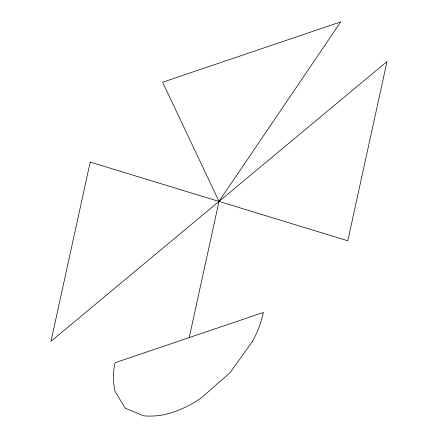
<?xml version="1.0" encoding="UTF-8"?>
<svg xmlns="http://www.w3.org/2000/svg" width="438" height="438" viewBox="0 0 438 438"><rect width="100%" height="100%" fill="white"/><g stroke="black" fill="none" stroke-linecap="round" stroke-linejoin="round"><path stroke-width="0.66" d="M189.205 337.594L219 201.425L340.726 21.9L162.64 82.229L219 201.425M90.206 162.087L50.989 341.317L387.011 61.534L347.794 240.769L90.206 162.087M252.469 341.416L230.114 372.629L201.053 398.098A109.659 105.821 -21.9 0 1 172.862 412.278A70.014 67.567 -21.9 0 1 143.626 415.837L125.18 408.178L115.041 391.364A70.014 67.567 -21.9 0 1 115.002 362.735L263.402 312.458A109.659 105.821 -21.9 0 1 252.469 341.416"/></g></svg>
